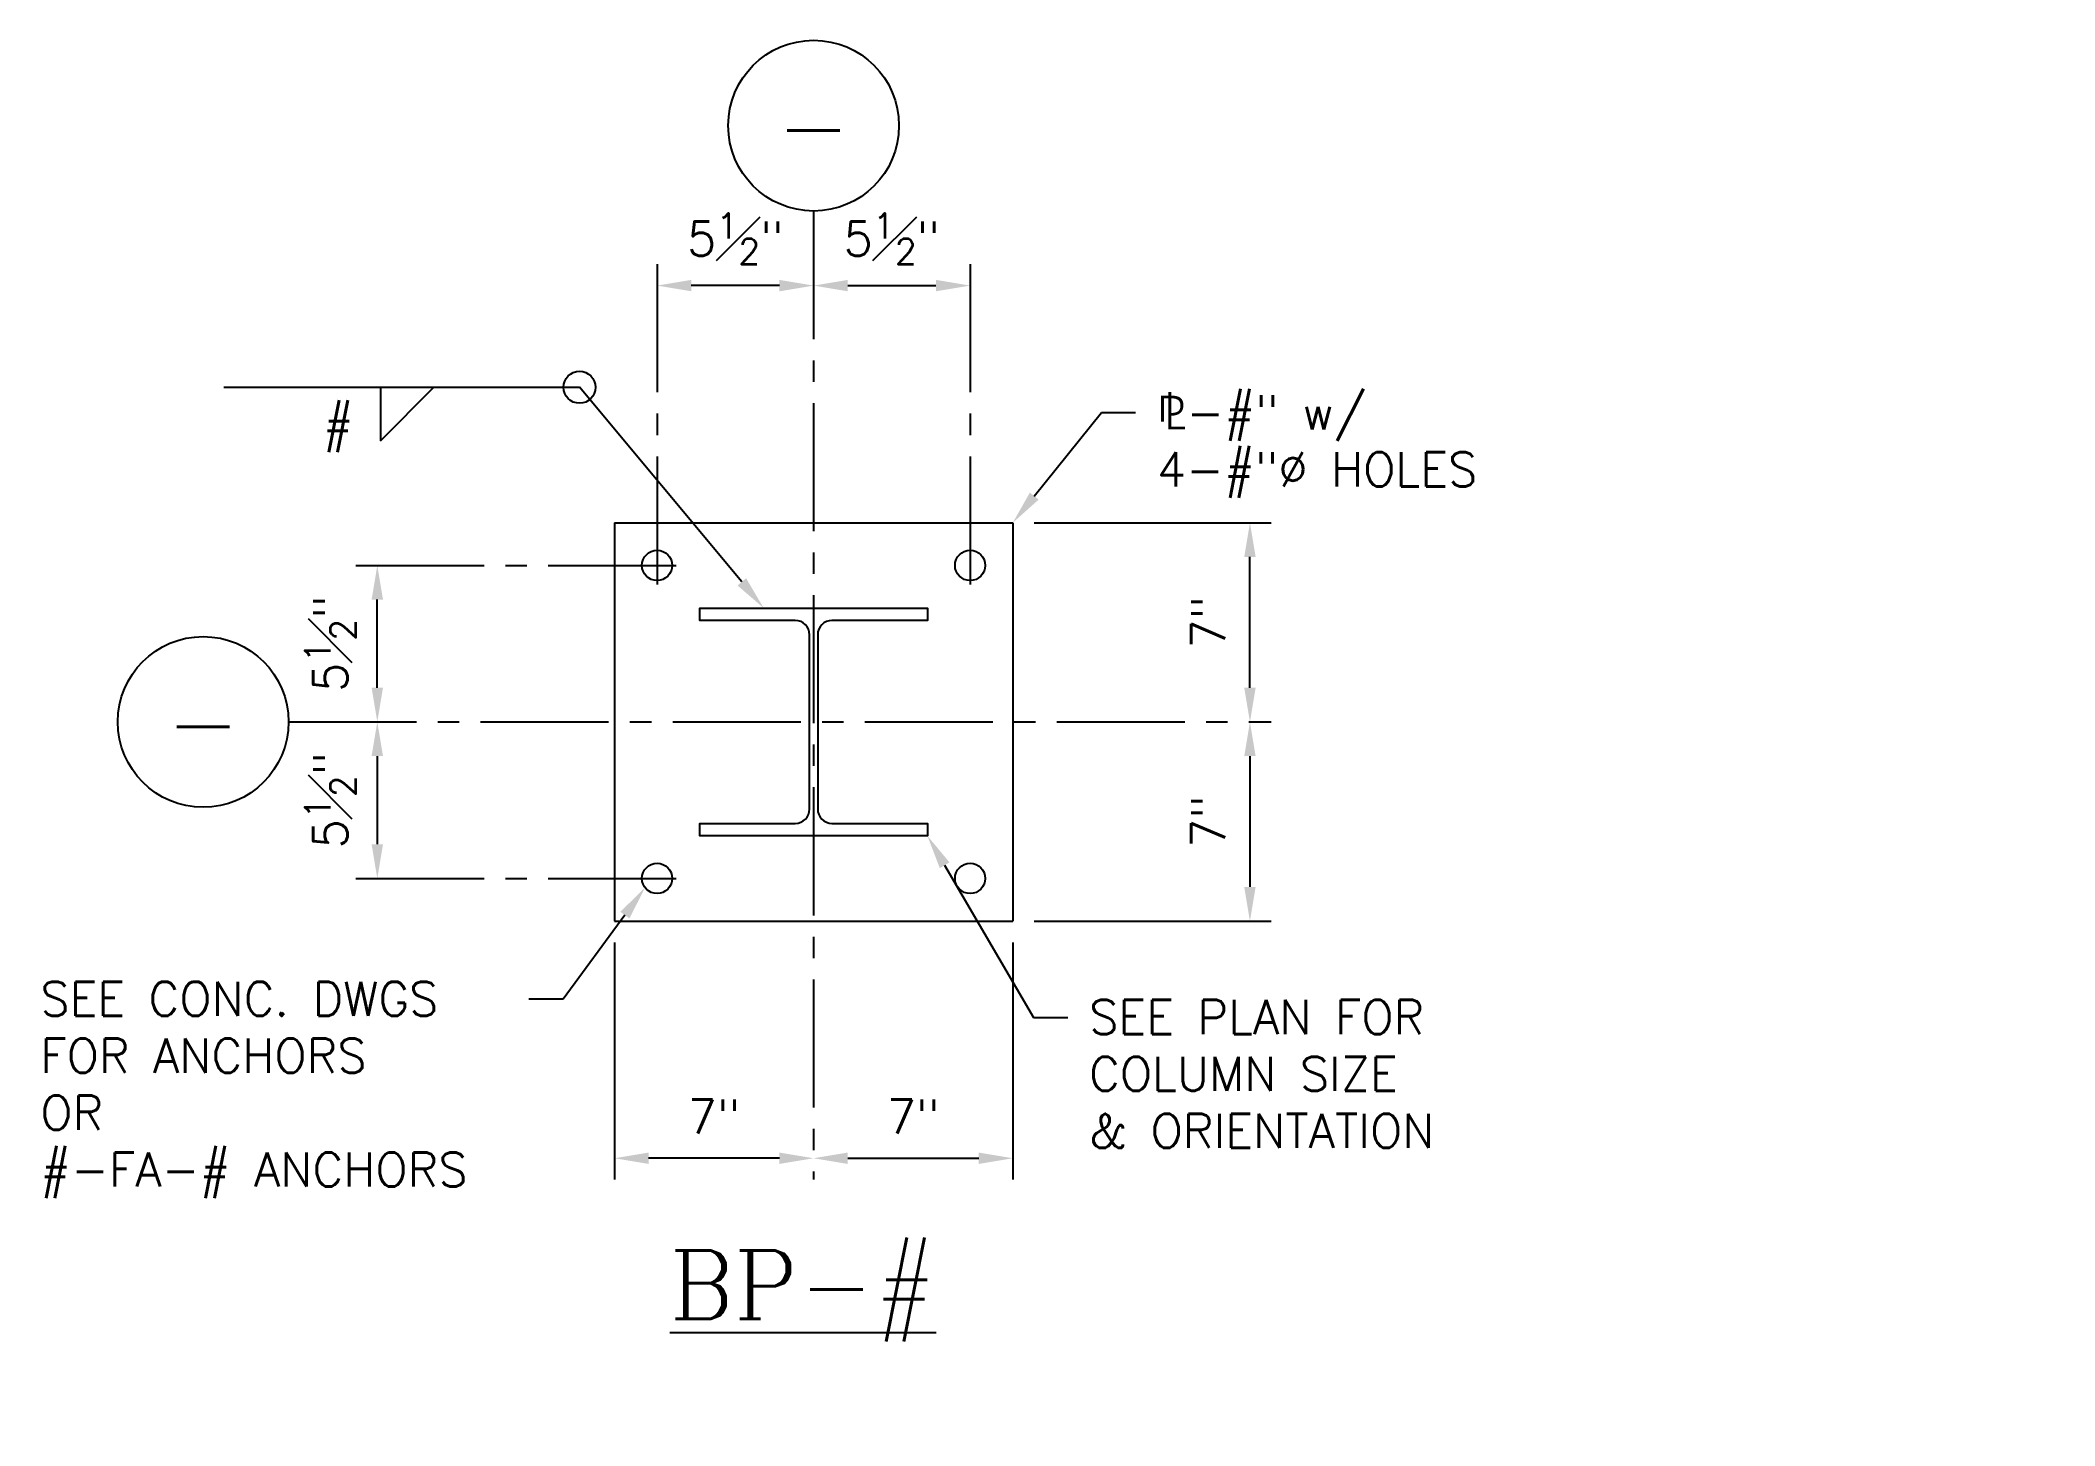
# Model space of a CAD drawing. Header units: inches. Extents: x -0.5 to 70.3, y -54.2 to -5.5.
import ezdxf
from ezdxf import colors
from ezdxf.entities.mleader import LeaderData, LeaderLine
from ezdxf.math import Vec2, Vec3

# ---------------------------------------------------------------- set-up
doc = ezdxf.new("R2010")
doc.units = ezdxf.units.IN
doc.header["$LTSCALE"] = 6
doc.header["$MEASUREMENT"] = 0
doc.linetypes.add('CENTER2', pattern=[1.125, 0.75, -0.125, 0.125, -0.125])
for name, color, linetype in [('S-DIMS', 1, 'Continuous'), ('S-GRID', 8, 'CENTER2'), ('S-SECT-STEL', 2, 'Continuous'), ('S-STEL-COLS', 2, 'Continuous'), ('S-TEXT', 2, 'Continuous'), ('S-TEXT @ 12', 2, 'Continuous')]:
    doc.layers.add(name, color=color, linetype=linetype)
doc.styles.get("Standard").update_dxf_attribs({"font": 'simplex.shx'})
doc.styles.add('TEXT', font='SIMPLEX.SHX')
doc.styles.add('TITLE TEXT', font='romanc.shx', dxfattribs={"height": 0.2})
doc.dimstyles.new('STANDARD$0', dxfattribs={"dimscale": 12, "dimtxt": 0.1, "dimasz": 0.1, "dimexe": 0.0625, "dimexo": 0.0625, "dimgap": 0.0625, "dimtad": 1, "dimdec": 4, "dimzin": 3, "dimdsep": 46, "dimlunit": 4, "dimtxsty": 'Standard', "dimsah": 1, "dimcen": 0.1, "dimclrd": 256, "dimclre": 256, "dimclrt": 2, "dimadec": 4, "dimazin": 0, "dimtfac": 0.75, "dimtdec": 4, "dimtmove": 2, "dimatfit": 3, "dimfxl": 1, "dimfrac": 1, "dimtolj": 1, "dimtzin": 0, "dimarcsym": 0})

# ---------------------------------------------------------------- blocks, each defined once
blk = doc.blocks.new('*D15')
at = {"layer": 'Defpoints', "color": 0}
for p in [(26.699, -14.124), (32.199, -14.124), (32.199, -14.124)]:
    blk.add_point(p, dxfattribs=at)
at = {"layer": 'S-DIMS', "lineweight": -2}
blk.add_line((27.899, -14.124), (30.999, -14.124), dxfattribs=at)
at = {"layer": 'S-DIMS'}
for points in [[(27.899, -13.924), (27.899, -14.324), (26.699, -14.124)], [(30.999, -13.924), (30.999, -14.324), (32.199, -14.124)]]:
    blk.add_solid(points, dxfattribs=at)
at = {"layer": 'S-DIMS', "color": 2, "insert": (29.449, -12.474), "char_height": 1.2, "attachment_point": 5}
blk.add_mtext('\\A1;5{\\H0.750000x;\\S1#2;}"', dxfattribs=at)
blk = doc.blocks.new('*D16')
at = {"layer": 'Defpoints', "color": 0}
for p in [(21.199, -14.124), (21.199, -14.124), (26.699, -14.124)]:
    blk.add_point(p, dxfattribs=at)
at = {"layer": 'S-DIMS', "lineweight": -2}
blk.add_line((25.499, -14.124), (22.399, -14.124), dxfattribs=at)
at = {"layer": 'S-DIMS'}
for points in [[(22.399, -13.924), (22.399, -14.324), (21.199, -14.124)], [(25.499, -13.924), (25.499, -14.324), (26.699, -14.124)]]:
    blk.add_solid(points, dxfattribs=at)
at = {"layer": 'S-DIMS', "color": 2, "insert": (23.949, -12.474), "char_height": 1.2, "attachment_point": 5}
blk.add_mtext('\\A1;5{\\H0.750000x;\\S1#2;}"', dxfattribs=at)
blk = doc.blocks.new('*D17')
at = {"layer": 'Defpoints', "color": 0}
for p in [(11.366, -29.457), (11.366, -34.957), (11.366, -34.957)]:
    blk.add_point(p, dxfattribs=at)
at = {"layer": 'S-DIMS', "lineweight": -2}
blk.add_line((11.366, -30.657), (11.366, -33.757), dxfattribs=at)
at = {"layer": 'S-DIMS'}
for points in [[(11.166, -30.657), (11.566, -30.657), (11.366, -29.457)], [(11.166, -33.757), (11.566, -33.757), (11.366, -34.957)]]:
    blk.add_solid(points, dxfattribs=at)
at = {"layer": 'S-DIMS', "color": 2, "insert": (9.716, -32.207), "char_height": 1.2, "attachment_point": 5, "rotation": 90}
blk.add_mtext('\\A1;5{\\H0.750000x;\\S1#2;}"', dxfattribs=at)
blk = doc.blocks.new('*D18')
at = {"layer": 'Defpoints', "color": 0}
for p in [(11.366, -23.957), (11.366, -23.957), (11.366, -29.457)]:
    blk.add_point(p, dxfattribs=at)
at = {"layer": 'S-DIMS', "lineweight": -2}
blk.add_line((11.366, -28.257), (11.366, -25.157), dxfattribs=at)
at = {"layer": 'S-DIMS'}
for points in [[(11.166, -25.157), (11.566, -25.157), (11.366, -23.957)], [(11.166, -28.257), (11.566, -28.257), (11.366, -29.457)]]:
    blk.add_solid(points, dxfattribs=at)
at = {"layer": 'S-DIMS', "color": 2, "insert": (9.716, -26.707), "char_height": 1.2, "attachment_point": 5, "rotation": 90}
blk.add_mtext('\\A1;5{\\H0.750000x;\\S1#2;}"', dxfattribs=at)
blk = doc.blocks.new('*D19')
at = {"layer": 'Defpoints', "color": 0}
for p in [(42.032, -29.457), (33.699, -36.457), (42.032, -36.457)]:
    blk.add_point(p, dxfattribs=at)
at = {"layer": 'S-DIMS', "lineweight": -2}
for p, q in [((42.032, -30.657), (42.032, -35.257)), ((34.449, -36.457), (42.782, -36.457))]:
    blk.add_line(p, q, dxfattribs=at)
at = {"layer": 'S-DIMS'}
for points in [[(41.832, -30.657), (42.232, -30.657), (42.032, -29.457)], [(41.832, -35.257), (42.232, -35.257), (42.032, -36.457)]]:
    blk.add_solid(points, dxfattribs=at)
at = {"layer": 'S-DIMS', "color": 2, "insert": (40.567, -32.957), "char_height": 1.2, "attachment_point": 5, "rotation": 90}
blk.add_mtext('\\A1;7"', dxfattribs=at)
blk = doc.blocks.new('*D20')
at = {"layer": 'Defpoints', "color": 0}
for p in [(33.699, -22.457), (42.032, -22.457), (42.032, -29.457)]:
    blk.add_point(p, dxfattribs=at)
at = {"layer": 'S-DIMS', "lineweight": -2}
for p, q in [((34.449, -22.457), (42.782, -22.457)), ((42.032, -28.257), (42.032, -23.657))]:
    blk.add_line(p, q, dxfattribs=at)
at = {"layer": 'S-DIMS'}
for points in [[(41.832, -23.657), (42.232, -23.657), (42.032, -22.457)], [(41.832, -28.257), (42.232, -28.257), (42.032, -29.457)]]:
    blk.add_solid(points, dxfattribs=at)
at = {"layer": 'S-DIMS', "color": 2, "insert": (40.567, -25.957), "char_height": 1.2, "attachment_point": 5, "rotation": 90}
blk.add_mtext('\\A1;7"', dxfattribs=at)
blk = doc.blocks.new('*D21')
at = {"layer": 'Defpoints', "color": 0}
for p in [(33.699, -36.457), (26.699, -44.789), (33.699, -44.789)]:
    blk.add_point(p, dxfattribs=at)
at = {"layer": 'S-DIMS', "lineweight": -2}
for p, q in [((33.699, -37.207), (33.699, -45.539)), ((27.899, -44.789), (32.499, -44.789))]:
    blk.add_line(p, q, dxfattribs=at)
at = {"layer": 'S-DIMS'}
for points in [[(27.899, -44.589), (27.899, -44.989), (26.699, -44.789)], [(32.499, -44.589), (32.499, -44.989), (33.699, -44.789)]]:
    blk.add_solid(points, dxfattribs=at)
at = {"layer": 'S-DIMS', "color": 2, "insert": (30.199, -43.325), "char_height": 1.2, "attachment_point": 5}
blk.add_mtext('\\A1;7"', dxfattribs=at)
blk = doc.blocks.new('*D22')
at = {"layer": 'Defpoints', "color": 0}
for p in [(19.699, -36.457), (19.699, -44.789), (26.699, -44.789)]:
    blk.add_point(p, dxfattribs=at)
at = {"layer": 'S-DIMS', "lineweight": -2}
for p, q in [((19.699, -37.207), (19.699, -45.539)), ((25.499, -44.789), (20.899, -44.789))]:
    blk.add_line(p, q, dxfattribs=at)
at = {"layer": 'S-DIMS'}
for points in [[(20.899, -44.589), (20.899, -44.989), (19.699, -44.789)], [(25.499, -44.589), (25.499, -44.989), (26.699, -44.789)]]:
    blk.add_solid(points, dxfattribs=at)
at = {"layer": 'S-DIMS', "color": 2, "insert": (23.199, -43.325), "char_height": 1.2, "attachment_point": 5}
blk.add_mtext('\\A1;7"', dxfattribs=at)

msp = doc.modelspace()

# ---------------------------------------------------------------- linework, layer by layer
at = {"layer": 'S-GRID'}
for p, q in [((26.69896, -11.50367), (26.69896, -45.53939)), ((21.19896, -13.37421), (21.19896, -24.9568)), ((32.19896, -13.37421), (32.19896, -24.9568)), ((10.61637, -23.9568), (22.19896, -23.9568)), ((8.24583, -29.4568), (42.78155, -29.4568)), ((10.61637, -34.9568), (22.19896, -34.9568))]:
    msp.add_line(p, q, dxfattribs=at)
at = {"layer": 'S-SECT-STEL'}
for p, q in [((19.69896, -22.4568), (19.69896, -36.4568)), ((19.69896, -22.4568), (33.69896, -22.4568)), ((33.69896, -22.4568), (33.69896, -36.4568)), ((19.69896, -36.4568), (33.69896, -36.4568))]:
    msp.add_line(p, q, dxfattribs=at)
for centre in [(21.19896, -23.9568), (32.19896, -23.9568), (21.19896, -34.9568), (32.19896, -34.9568)]:
    msp.add_circle(centre, 0.53125, dxfattribs=at)
at = {"layer": 'S-STEL-COLS'}
msp.add_lwpolyline([(26.69896, -25.4568), (30.69646, -25.4568), (30.69646, -25.8918), (27.34396, -25.8918, 0.41421356), (26.84146, -26.3943), (26.84146, -32.5193, 0.41421356), (27.34396, -33.0218), (30.69646, -33.0218), (30.69646, -33.4568), (22.70146, -33.4568), (22.70146, -33.0218), (26.05396, -33.0218, 0.41421356), (26.55646, -32.5193), (26.55646, -26.3943, 0.41421356), (26.05396, -25.8918), (22.70146, -25.8918), (22.70146, -25.4568), (26.69896, -25.4568)], format="xyb", dxfattribs=at)
at = {"layer": 'S-TEXT'}
for p, q in [((5.97357, -17.69748), (18.47358, -17.69748)), ((11.47357, -19.57308), (13.34917, -17.69748)), ((11.47357, -17.69748), (11.47357, -19.57308))]:
    msp.add_line(p, q, dxfattribs=at)
for centre, radius in [((26.69896, -8.50367), 3), ((18.47358, -17.69748), 0.5625), ((5.24583, -29.4568), 3)]:
    msp.add_circle(centre, radius, dxfattribs=at)

# ---------------------------------------------------------------- texts
at = {"layer": 'S-TEXT', "color": 3, "char_height": 2.4, "width": 5.329070518200751e-15, "attachment_point": 5, "style": 'TEXT'}
for insert in [(26.69896, -8.50367), (5.24583, -29.4568)]:
    msp.add_mtext('\\A1;-', dxfattribs=dict(at, insert=insert))
at = {"layer": 'S-TEXT @ 12', "insert": (10.53699, -18.37308), "char_height": 1.2, "width": 5.329070518200751e-15, "attachment_point": 3, "style": 'TEXT'}
msp.add_mtext('\\A1;#', dxfattribs=at)
at = {"layer": 'S-TEXT @ 12', "color": 3, "insert": (26.32253, -49.63211), "char_height": 2.4, "width": 4.263256414560601e-14, "attachment_point": 5, "style": 'TITLE TEXT'}
msp.add_mtext('{\\LBP-#}', dxfattribs=at)

# ---------------------------------------------------------------- dimensions: what is measured, and where the dimension line sits
at = {"layer": 'S-DIMS'}
for base, p1, p2, picture, middle in [((21.19896, -14.12421), (26.69896, -14.12421), (21.19896, -14.12421), '*D16', (23.94896, -12.47421)), ((19.69896, -44.78939), (26.69896, -44.78939), (19.69896, -36.4568), '*D22', (23.19896, -43.3251))]:
    dim = msp.add_linear_dim(base=base, p1=p1, p2=p2, dimstyle='STANDARD$0', override={"dimscale": 12, "dimlfac": 1}, dxfattribs=at)
    dim.commit()
    dim.dimension.update_dxf_attribs({"geometry": picture, "text_midpoint": middle})
for base, p1, p2, angle, picture, middle in [((32.19896, -14.12421), (26.69896, -14.12421), (32.19896, -14.12421), 180, '*D15', (29.44896, -12.47421)), ((42.03155, -22.4568), (42.03155, -29.4568), (33.69896, -22.4568), 270, '*D20', (40.56727, -25.9568)), ((11.36637, -23.9568), (11.36637, -29.4568), (11.36637, -23.9568), 270, '*D18', (9.71637, -26.7068)), ((11.36637, -34.9568), (11.36637, -29.4568), (11.36637, -34.9568), 90, '*D17', (9.71637, -32.2068)), ((42.03155, -36.4568), (42.03155, -29.4568), (33.69896, -36.4568), 90, '*D19', (40.56727, -32.9568)), ((33.69896, -44.78939), (26.69896, -44.78939), (33.69896, -36.4568), 180, '*D21', (30.19896, -43.3251))]:
    dim = msp.add_linear_dim(base=base, p1=p1, p2=p2, angle=angle, dimstyle='STANDARD$0', override={"dimscale": 12, "dimlfac": 1}, dxfattribs=at)
    dim.commit()
    dim.dimension.update_dxf_attribs({"geometry": picture, "text_midpoint": middle})

# ---------------------------------------------------------------- leaders
at = {"layer": 'S-TEXT'}
ml = msp.add_multileader_mtext('Standard', dxfattribs=at)
ml.set_content('')
ml.set_leader_properties(color=256, linetype='ByLayer', lineweight=-1)
ml.build(insert=Vec2(0, 0))
ml.multileader.update_dxf_attribs({"has_dogleg": 0, "dogleg_length": 0.36, "arrow_head_size": 1.2, "scale": 12})
ctx = ml.context
ctx.base_point, ctx.scale, ctx.char_height, ctx.arrow_head_size, ctx.landing_gap_size, ctx.plane_origin = Vec3(18.47358, -17.69748), 12, 25.92, 1.2, 12.96, Vec3(3.47128, -25.02455)
notes = []
notes.append((ctx, [(1, (1, 1, 0), (70.31358, -17.69748), (-1, 0), 51.84, [(0, [(24.9444, -25.4568)], 0, [])])]))
ctx.mtext, ml.multileader.dxf.content_type = None, 0
ml = msp.add_multileader_mtext('Standard', dxfattribs=at)
ml.set_content('\\A1;⅊-#{\\H1x;" w/\\P4-#"%%C HOLES}', color=256, style='TEXT')
ml.set_leader_properties(color=256, linetype='ByLayer', lineweight=-1)
ml.build(insert=Vec2(0, 0))
ml.multileader.update_dxf_attribs({"dogleg_length": 0.1, "arrow_head_size": 1.2, "scale": 12})
ctx = ml.context
ctx.base_point, ctx.scale, ctx.char_height, ctx.arrow_head_size, ctx.landing_gap_size, ctx.plane_origin = Vec3(38.01089, -18.58865), 12, 1.2, 1.2, 0.75, Vec3(-0.70616, -49.95596)
notes.append((ctx, [(0, (1, 1, 0), (36.81089, -18.58865), (1, 0), 1.2, [(0, [(33.69896, -22.4568)], 0, [])])]))
ctx.mtext.insert, ctx.mtext.flow_direction = Vec3(38.76089, -17.97965), 5
ml = msp.add_multileader_mtext('Standard', dxfattribs=at)
ml.set_content('SEE PLAN FOR\\PCOLUMN SIZE\\P& ORIENTATION', color=256, style='TEXT')
ml.set_leader_properties(color=256, linetype='ByLayer', lineweight=-1)
ml.build(insert=Vec2(0, 0))
ml.multileader.update_dxf_attribs({"dogleg_length": 0.1, "arrow_head_size": 1.2, "scale": 12})
ctx = ml.context
ctx.base_point, ctx.scale, ctx.char_height, ctx.arrow_head_size, ctx.landing_gap_size, ctx.plane_origin = Vec3(35.63117, -39.83765), 12, 1.2, 1.2, 0.75, Vec3(30.71791, -50.47932)
notes.append((ctx, [(0, (1, 1, 0), (34.43117, -39.83765), (1, 0), 1.2, [(0, [(30.69646, -33.4568)], 0, [])])]))
ctx.mtext.insert, ctx.mtext.flow_direction = Vec3(36.38117, -39.2237), 5
ml = msp.add_multileader_mtext('Standard', dxfattribs=at)
ml.set_content('\\A1;SEE CONC. DWGS\\PFOR ANCHORS\\POR\\P#-FA-# ANCHORS', color=256, style='TEXT')
ml.set_leader_properties(color=256, linetype='ByLayer', lineweight=-1)
ml.build(insert=Vec2(0, 0))
ml.multileader.update_dxf_attribs({"dogleg_length": 0.1, "arrow_head_size": 1.2, "scale": 12})
ctx = ml.context
ctx.base_point, ctx.scale, ctx.char_height, ctx.arrow_head_size, ctx.landing_gap_size, ctx.plane_origin = Vec3(-1.22769, -39.19382), 12, 1.2, 1.2, 0.75, Vec3(-41.8906, -75.59829)
notes.append((ctx, [(1, (1, 1, 0), (17.89571, -39.19382), (-1, 0), 1.2, [(0, [(20.77654, -35.27896)], 0, [])])]))
ctx.mtext.insert, ctx.mtext.flow_direction = Vec3(-0.47769, -38.58483), 5
for ctx, leaders in notes:
    for number, flags, end, landing, length, lines in leaders:
        leader = LeaderData()
        leader.index, (leader.has_last_leader_line, leader.has_dogleg_vector, leader.attachment_direction) = number, flags
        leader.last_leader_point, leader.dogleg_vector, leader.dogleg_length = Vec3(end), Vec3(landing), length
        for number, points, colour, breaks in lines:
            line = LeaderLine()
            line.index, line.vertices, line.color, line.breaks = number, Vec3.list(points), colors.encode_raw_color(colour), breaks
            leader.lines.append(line)
        ctx.leaders.append(leader)

doc.saveas('drawing.dxf')
